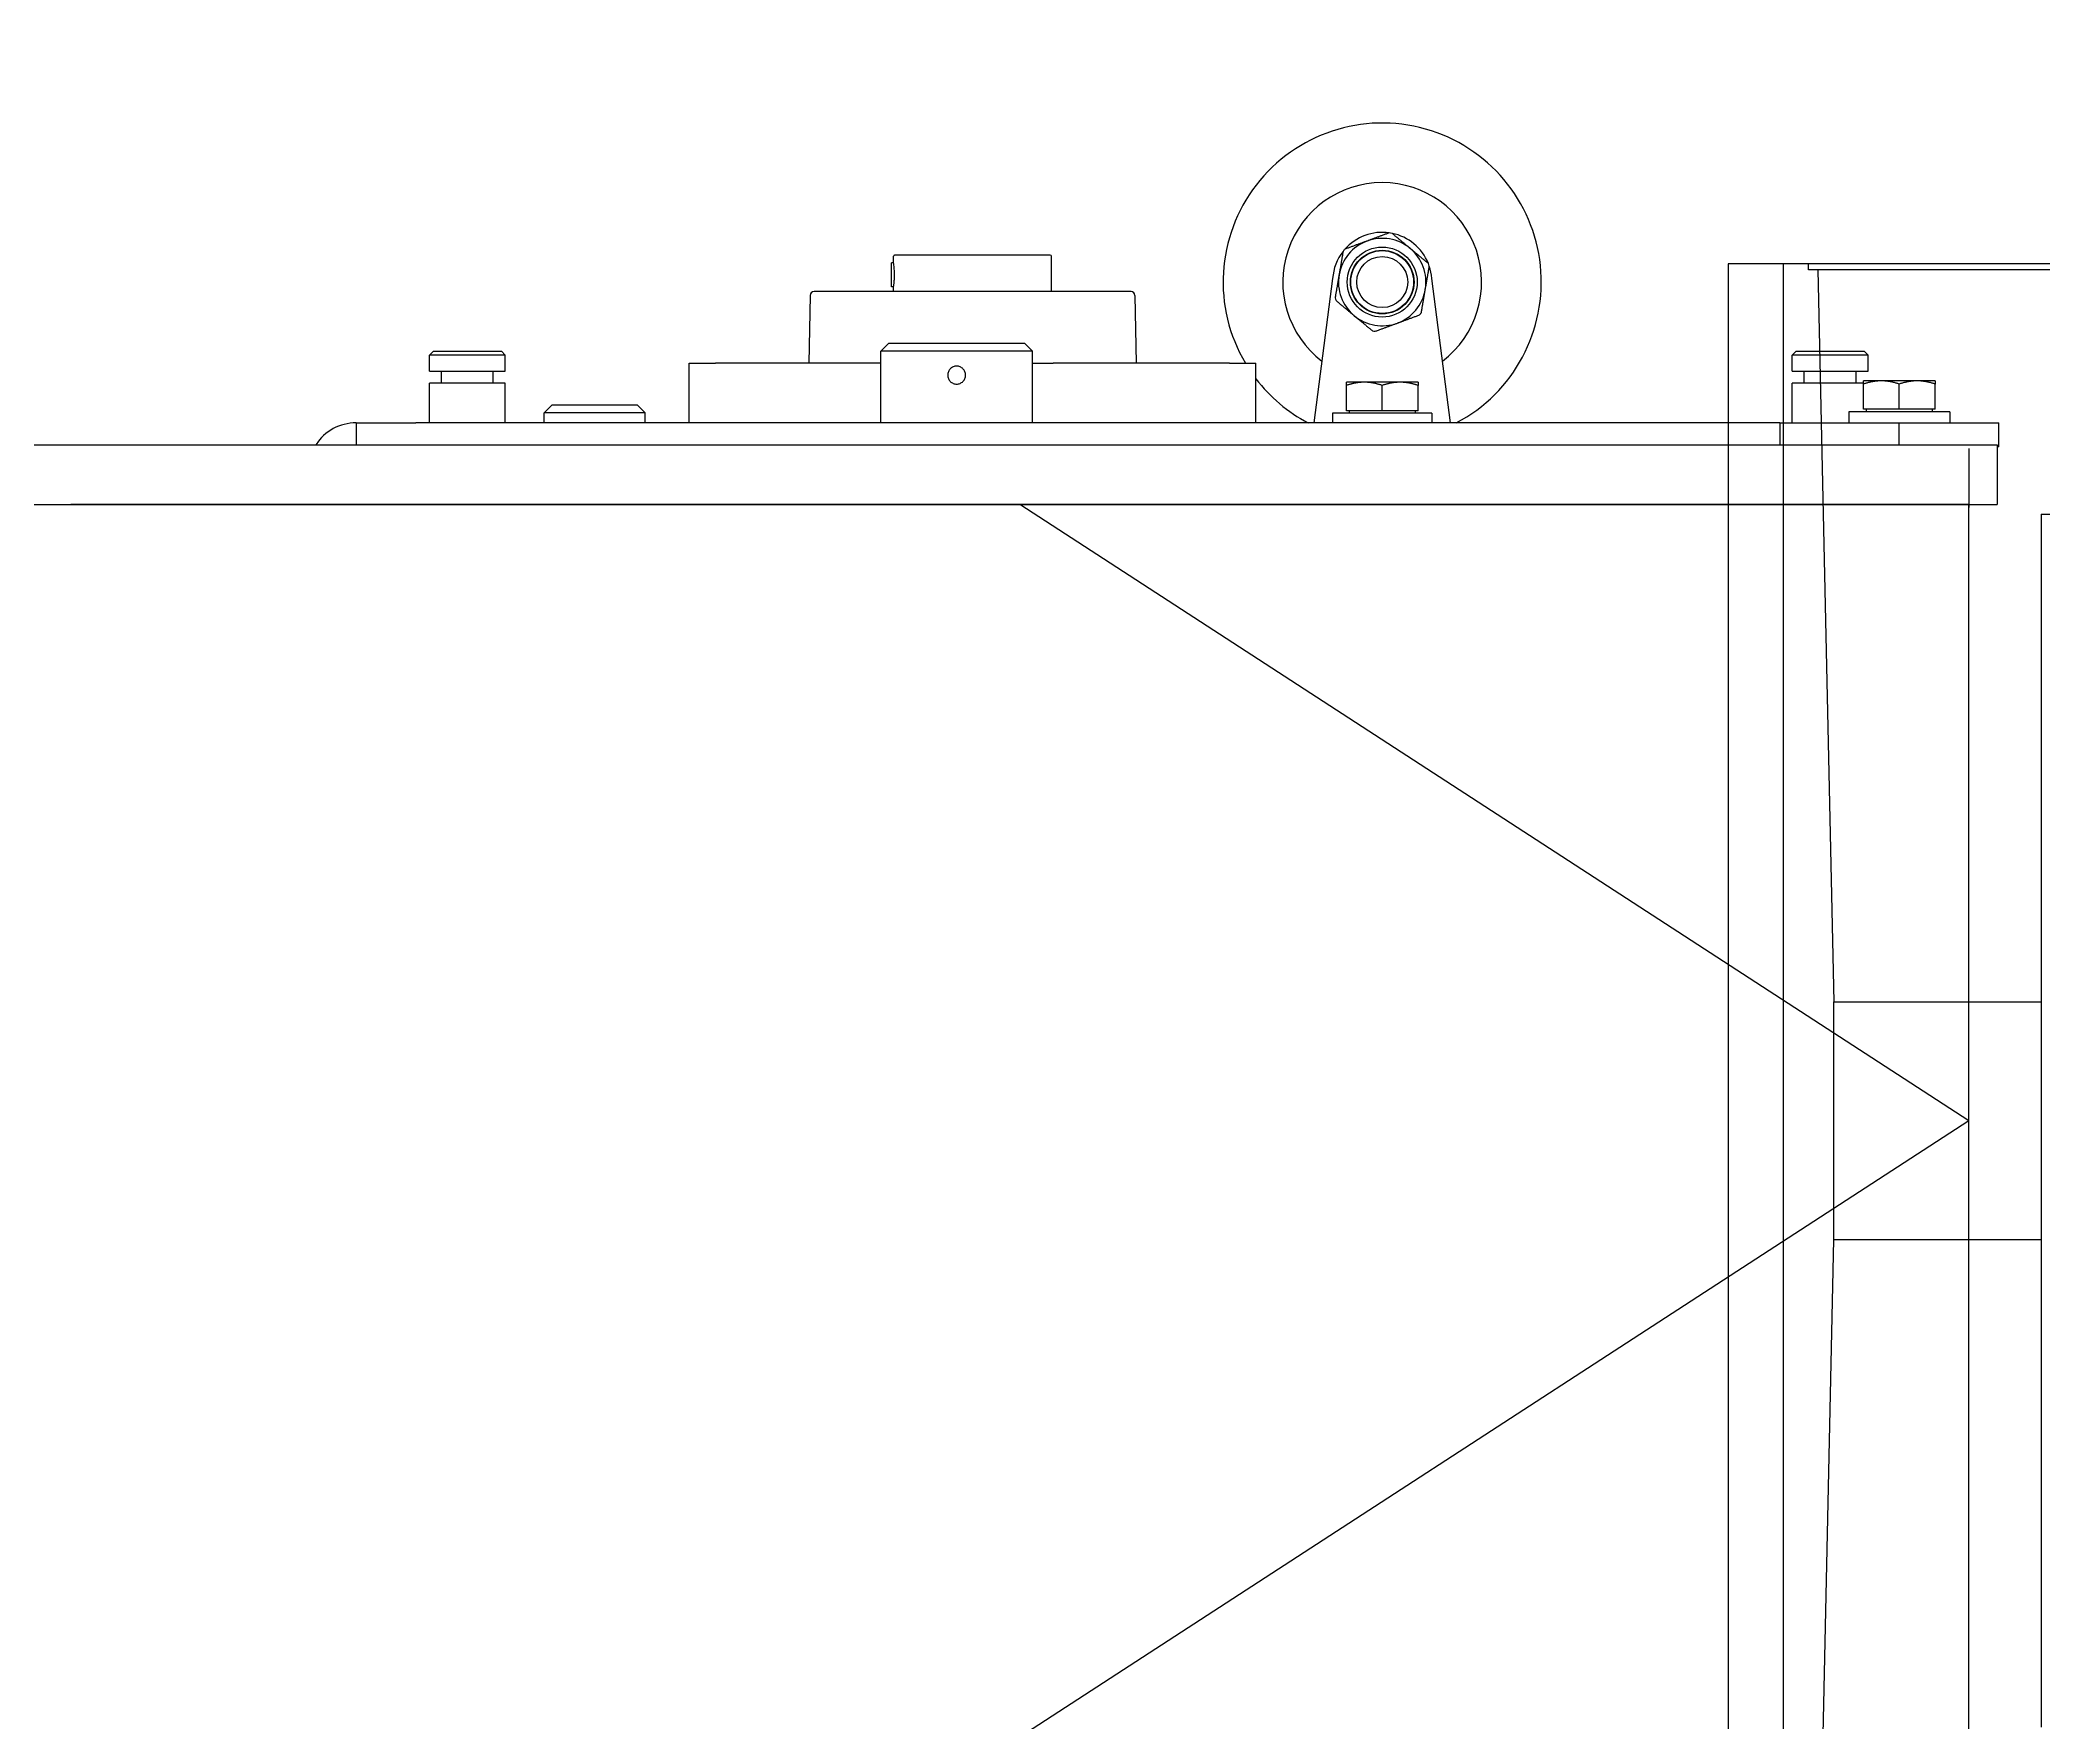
# Model space of a CAD drawing. Header units: inches. Extents: x -955375 to 106222, y -96450 to 64845.
# Drawn here: x 10502 to 11006, y 25409 to 25832 of the extents above; entities that cross this region are included whole.
import ezdxf

# ---------------------------------------------------------------- set-up
doc = ezdxf.new("R2010")
doc.units = ezdxf.units.IN
doc.header["$MEASUREMENT"] = 0
doc.linetypes.add('CONTINUA', pattern=[0])
doc.linetypes.add('SLD-Continua', pattern=[0])
doc.layers.add('ACHUTECH', color=24, linetype='Continuous', lineweight=18)
for name, color, linetype in [('DIBUJO', 2, 'Continuous'), ('SP-EQUIPO_NUEVO', 144, 'SLD-Continua'), ('SP-TRANSPORTADOR_NUEVO', 102, 'SLD-Continua')]:
    doc.layers.add(name, color=color, linetype=linetype)
doc.styles.get("Standard").update_dxf_attribs({"font": 'isocp2.shx'})
doc.dimstyles.new('SUPERPEQUEÑA', dxfattribs={"dimtxt": 0.1, "dimasz": 0.05, "dimexe": 0.1, "dimexo": 0.15, "dimgap": 0.05, "dimtad": 1, "dimzin": 0, "dimdsep": 46, "dimtxsty": 'Standard', "dimblk1": 'CRUZZ', "dimblk2": 'CRUZZ', "dimsah": 1, "dimcen": 0.03, "dimse1": 1, "dimse2": 1, "dimclrd": 109, "dimclre": 4, "dimclrt": 173, "dimadec": 0, "dimazin": 0, "dimtfac": 1, "dimtix": 1, "dimtmove": 1, "dimatfit": 3, "dimldrblk": 'CRUZZ', "dimfxl": 1, "dimtolj": 1, "dimtzin": 0, "dimlwd": -1, "dimarcsym": 0})

# ---------------------------------------------------------------- blocks, each defined once
blk = doc.blocks.new('CRUZ')
at = {"layer": 'DIBUJO', "color": 7, "lineweight": -3}
for p, q in [((-0.2, 0), (0.2, 0)), ((0, 0.2), (0, -0.2))]:
    blk.add_line(p, q, dxfattribs=at)
at = {"layer": 'DIBUJO', "color": 7, "lineweight": -3, "const_width": 0.05}
blk.add_lwpolyline([(0, 0, 1), (0, 0, 1)], format="xyb", close=True, dxfattribs=at)
blk = doc.blocks.new('CRUZZ')
at = {"layer": 'DIBUJO', "color": 3, "xscale": 10, "yscale": 10, "zscale": 10}
blk.add_blockref('CRUZ', (0, 0), dxfattribs=at)
blk = doc.blocks.new('*D185')
at = {"layer": 'ACHUTECH', "color": 7, "ltscale": 500, "transparency": 16777216}
blk.add_line((5118.65, 54499.15), (5118.65, 25409.93), dxfattribs=at)
at = {"layer": 'Defpoints', "color": 0, "linetype": 'CONTINUA', "ltscale": 500, "transparency": 16777216}
for p in [(26169.23, 54499.2), (5118.65, 25409.88), (6592.24, 25409.88)]:
    blk.add_point(p, dxfattribs=at)
at = {"layer": 'ACHUTECH', "color": 7, "linetype": 'CONTINUA', "ltscale": 500, "transparency": 16777216, "xscale": 0.05, "yscale": 0.05, "zscale": 0.05}
for p, rotation in [((5118.65, 54499.2), 90), ((5118.65, 25409.88), 270)]:
    blk.add_blockref('CRUZZ', p, dxfattribs=dict(at, rotation=rotation))
at = {"layer": 'ACHUTECH', "color": 7, "linetype": 'CONTINUA', "lineweight": 13, "ltscale": 500, "transparency": 16777216, "insert": (5118.56, 39954.54), "char_height": 0.15, "attachment_point": 5, "rotation": 90}
blk.add_mtext('\\A1;29089.32', dxfattribs=at)
blk = doc.blocks.new('*D201')
at = {"layer": 'ACHUTECH', "color": 7, "ltscale": 500, "transparency": 16777216}
blk.add_line((4340.12, 59153.03), (4340.12, 15437.33), dxfattribs=at)
at = {"layer": 'Defpoints', "color": 0, "linetype": 'CONTINUA', "ltscale": 500, "transparency": 16777216}
for p in [(21639.15, 59153.08), (4340.12, 15437.28), (6285.39, 15437.28)]:
    blk.add_point(p, dxfattribs=at)
at = {"layer": 'ACHUTECH', "color": 7, "linetype": 'CONTINUA', "ltscale": 500, "transparency": 16777216, "xscale": 0.05, "yscale": 0.05, "zscale": 0.05}
for p, rotation in [((4340.12, 59153.08), 90), ((4340.12, 15437.28), 270)]:
    blk.add_blockref('CRUZZ', p, dxfattribs=dict(at, rotation=rotation))
at = {"layer": 'ACHUTECH', "color": 7, "linetype": 'CONTINUA', "lineweight": 13, "ltscale": 500, "transparency": 16777216, "insert": (4340.02, 37295.18), "char_height": 0.15, "attachment_point": 5, "rotation": 90}
blk.add_mtext('\\A1;43715.81', dxfattribs=at)
blk = doc.blocks.new('tr-55')
for p, q in [((120243.58, 13155.71), (120243.58, 12845.71)), ((120764.06, 12845.71), (120236.47, 12845.71)), ((120236.47, 12830.71), (120236.47, 12845.71)), ((120243.58, 12845.71), (120720.83, 12845.71)), ((120852.36, 12845.71), (120720.83, 12845.71)), ((120236.08, 12831.21), (120236.47, 12831.21)), ((120236.08, 12831.21), (120236.08, 12825.21)), ((120764.06, 12830.71), (120236.47, 12830.71)), ((120261.08, 12830.71), (120261.08, 12825.21)), ((120291.08, 12825.21), (120291.08, 12830.71)), ((120649.08, 12825.21), (120649.08, 12830.71)), ((120720.83, 12830.71), (120659.17, 12830.71)), ((120261.08, 12825.21), (120236.08, 12825.21)), ((120248.38, 12822.41), (120248.38, 12825.21)), ((120291.08, 12825.21), (120261.08, 12825.21)), ((120273.78, 12822.41), (120273.78, 12825.21)), ((120287.97, 12825.21), (120287.97, 12815.21)), ((120291.08, 12825.21), (120634.08, 12825.21)), ((120373.9, 12825.21), (120378.61, 12788.88)), ((120378.58, 12822.76), (120378.58, 12825.21)), ((120378.58, 12822.76), (120403.58, 12822.76)), ((120382.78, 12822.16), (120382.78, 12822.76)), ((120399.38, 12822.16), (120399.38, 12822.76)), ((120403.55, 12788.89), (120408.26, 12825.21)), ((120403.58, 12822.76), (120403.58, 12825.21)), ((120422.83, 12825.21), (120422.83, 12810.21)), ((120479.03, 12825.21), (120479.03, 12807.21)), ((120517.13, 12825.21), (120517.13, 12807.21)), ((120565.33, 12825.21), (120565.33, 12810.21)), ((120576.38, 12825.21), (120576.38, 12822.71)), ((120576.38, 12822.71), (120601.78, 12822.71)), ((120578.38, 12820.71), (120576.38, 12822.71)), ((120599.78, 12820.71), (120601.78, 12822.71)), ((120601.78, 12825.21), (120601.78, 12822.71)), ((120611.56, 12825.21), (120611.56, 12815.21)), ((120630.61, 12825.21), (120630.61, 12815.21)), ((120649.08, 12825.21), (120634.08, 12825.21)), ((120248.38, 12822.41), (120273.78, 12822.41)), ((120252.08, 12821.81), (120252.08, 12815.45)), ((120252.08, 12821.81), (120261.08, 12821.81)), ((120252.78, 12821.81), (120252.78, 12822.41)), ((120261.08, 12821.81), (120261.08, 12815.45)), ((120261.08, 12821.81), (120270.08, 12821.81)), ((120269.38, 12821.81), (120269.38, 12822.41)), ((120270.08, 12821.81), (120270.08, 12815.45)), ((120382.08, 12822.16), (120382.08, 12815.8)), ((120382.08, 12822.16), (120391.08, 12822.16)), ((120391.08, 12822.16), (120391.08, 12815.8)), ((120391.08, 12822.16), (120400.08, 12822.16)), ((120400.08, 12822.16), (120400.08, 12815.8)), ((120599.78, 12820.71), (120578.38, 12820.71)), ((120252.08, 12814.65), (120256.58, 12814.65)), ((120256.58, 12814.65), (120265.58, 12814.65)), ((120265.58, 12814.65), (120270.08, 12814.65)), ((120270.08, 12815.21), (120287.97, 12815.21)), ((120271.95, 12815.21), (120271.95, 12812.21)), ((120284.95, 12815.21), (120284.95, 12812.21)), ((120382.08, 12815), (120386.58, 12815)), ((120386.58, 12815), (120395.58, 12815)), ((120395.58, 12815), (120400.08, 12815)), ((120611.56, 12815.21), (120630.61, 12815.21)), ((120614.58, 12815.21), (120614.58, 12812.21)), ((120627.58, 12815.21), (120627.58, 12812.21)), ((120287.97, 12812.21), (120268.92, 12812.21)), ((120268.92, 12812.21), (120268.92, 12808.21)), ((120268.92, 12808.21), (120287.97, 12808.21)), ((120269.92, 12807.21), (120268.92, 12808.21)), ((120286.97, 12807.21), (120287.97, 12808.21)), ((120287.97, 12812.21), (120287.97, 12808.21)), ((120429.47, 12810.21), (120422.83, 12810.21)), ((120429.47, 12810.21), (120473.78, 12810.21)), ((120453.24, 12793.19), (120452.94, 12810.21)), ((120479.03, 12810.21), (120473.78, 12810.21)), ((120517.13, 12810.21), (120558.69, 12810.21)), ((120534.92, 12793.19), (120535.22, 12810.21)), ((120565.33, 12810.21), (120558.69, 12810.21)), ((120630.61, 12812.21), (120611.56, 12812.21)), ((120611.56, 12812.21), (120611.56, 12808.21)), ((120611.56, 12808.21), (120630.61, 12808.21)), ((120612.56, 12807.21), (120611.56, 12808.21)), ((120629.61, 12807.21), (120630.61, 12808.21)), ((120630.61, 12812.21), (120630.61, 12808.21)), ((120286.97, 12807.21), (120269.92, 12807.21)), ((120479.03, 12807.21), (120517.13, 12807.21)), ((120481.03, 12805.21), (120479.03, 12807.21)), ((120515.13, 12805.21), (120481.03, 12805.21)), ((120515.13, 12805.21), (120517.13, 12807.21)), ((120629.61, 12807.21), (120612.56, 12807.21)), ((120454.24, 12792.21), (120533.92, 12792.21)), ((120474.23, 12792.21), (120474.23, 12783.31)), ((120513.93, 12792.21), (120513.93, 12791.01)), ((120513.93, 12791.01), (120514.42, 12791.01)), ((120514.42, 12791.01), (120514.42, 12785.01)), ((120474.53, 12783.01), (120513.63, 12783.01)), ((120513.93, 12785.01), (120513.93, 12783.31)), ((120513.93, 12785.01), (120514.42, 12785.01))]:
    blk.add_line(p, q)
at = {"ltscale": 500}
for points in [[(120243.58, 13000.71), (120482.2, 13155.71)], [(120243.58, 13000.71), (120482.2, 12845.71)], [(120243.58, 12831.68), (120243.58, 12846.46)]]:
    blk.add_lwpolyline(points, dxfattribs=at)
for radius in [8.8, 8, 7.9, 6.4]:
    blk.add_circle((120391.08, 12789.81), radius)
for centre, radius, start, end in [((120649.08, 12837.21), 12, 270, 327.2028), ((120391.08, 12789.81), 40, 117.7485, 30.6638), ((120391.08, 12839.81), 19.05, 243.5101, 244.1704), ((120391.08, 12839.81), 19.05, 295.8296, 296.4899), ((120391.08, 12789.81), 40, 37.4627, 62.2515), ((120391.08, 12789.81), 25, 127.3405, 52.6602), ((120391.08, 12789.81), 11, 110.2613, 170.2613), ((120391.08, 12789.81), 12.5, 138.6189, 141.9036), ((120391.08, 12789.81), 11, 50.2613, 110.2613), ((120391.08, 12789.81), 12.5, 78.6189, 81.9036), ((120391.08, 12789.81), 11, 350.2613, 50.2613), ((120391.08, 12789.81), 12.5, 18.6189, 21.9036), ((120454.24, 12793.21), 1, 181, 270), ((120533.92, 12793.21), 1, 270, 359), ((120391.08, 12789.81), 12.5, 184.2291, 198.6189), ((120391.08, 12789.81), 11, 170.2613, 230.2613), ((120391.08, 12789.81), 11, 290.2613, 350.2613), ((120391.08, 12789.81), 12.5, 321.9036, 355.7926), ((120391.08, 12789.81), 12.5, 198.6189, 201.9036), ((120391.08, 12789.81), 12.5, 201.9036, 258.6189), ((120474.53, 12783.31), 0.3, 180, 270), ((120513.63, 12783.31), 0.3, 270, 0), ((120391.08, 12789.81), 11, 230.2613, 290.2613), ((120391.08, 12789.81), 12.5, 258.6189, 261.9036), ((120391.08, 12789.81), 12.5, 261.9036, 318.6189), ((120391.08, 12789.81), 12.5, 318.6189, 321.9036)]:
    blk.add_arc(centre, radius, start, end)
for points, weights in [([(120252.08, 12814.65), (120252.08, 12814.65), (120252.08, 12815.45)], [1, 1.0379548493, 1]), ([(120252.08, 12815.45), (120254.49, 12814.65), (120256.58, 12814.65)], [1, 1.0379548493, 1]), ([(120256.58, 12814.65), (120258.67, 12814.65), (120261.08, 12815.45)], [1, 1.0379548493, 1]), ([(120261.08, 12815.45), (120263.49, 12814.65), (120265.58, 12814.65)], [1, 1.0379548493, 1]), ([(120265.58, 12814.65), (120267.67, 12814.65), (120270.08, 12815.45)], [1, 1.0379548493, 1]), ([(120270.08, 12815.45), (120270.08, 12814.65), (120270.08, 12814.65)], [1, 1.0379548493, 1]), ([(120382.08, 12815), (120382.08, 12815), (120382.08, 12815.8)], [1, 1.0379548493, 1]), ([(120382.08, 12815.8), (120384.49, 12815), (120386.58, 12815)], [1, 1.0379548493, 1]), ([(120386.58, 12815), (120388.67, 12815), (120391.08, 12815.8)], [1, 1.0379548493, 1]), ([(120391.08, 12815.8), (120393.49, 12815), (120395.58, 12815)], [1, 1.0379548493, 1]), ([(120395.58, 12815), (120397.67, 12815), (120400.08, 12815.8)], [1, 1.0379548493, 1]), ([(120400.08, 12815.8), (120400.08, 12815), (120400.08, 12815)], [1, 1.0379548493, 1]), ([(120381.24, 12797.52), (120380.71, 12794.41), (120380.24, 12791.67)], [1, 1.03352881826, 1]), ([(120387.27, 12800.13), (120384.66, 12799.16), (120381.7, 12798.07)], [1, 1.03352881826, 1]), ([(120392.84, 12802.18), (120389.88, 12801.09), (120387.27, 12800.13)], [1, 1.03352881826, 1]), ([(120398.11, 12798.27), (120395.98, 12800.04), (120393.55, 12802.06)], [1, 1.03352881826, 1]), ([(120402.68, 12794.47), (120400.25, 12796.49), (120398.11, 12798.27)], [1, 1.03352881826, 1]), ([(120401.92, 12787.95), (120402.39, 12790.68), (120402.93, 12793.8)], [1, 1.03352881826, 1]), ([(120380.24, 12791.67), (120379.77, 12788.93), (120379.23, 12785.82)], [1, 1.03352881826, 1]), ([(120400.92, 12782.09), (120401.45, 12785.21), (120401.92, 12787.95)], [1, 1.03352881826, 1]), ([(120379.48, 12785.14), (120381.91, 12783.12), (120384.05, 12781.35)], [1, 1.03352881826, 1]), ([(120384.05, 12781.35), (120386.18, 12779.57), (120388.61, 12777.55)], [1, 1.03352881826, 1]), ([(120389.32, 12777.43), (120392.28, 12778.52), (120394.89, 12779.49)], [1, 1.03352881826, 1]), ([(120394.89, 12779.49), (120397.5, 12780.45), (120400.46, 12781.54)], [1, 1.03352881826, 1])]:
    blk.add_rational_spline(points, weights, degree=2)
for points, knots in [([(120495.83, 12813.21), (120495.83, 12813.49), (120495.89, 12813.79), (120496.12, 12814.35), (120496.29, 12814.6), (120496.69, 12815), (120496.94, 12815.17), (120497.5, 12815.4), (120497.8, 12815.46), (120498.36, 12815.46), (120498.66, 12815.4), (120499.22, 12815.17), (120499.47, 12815), (120499.87, 12814.6), (120500.04, 12814.35), (120500.27, 12813.79), (120500.33, 12813.49), (120500.33, 12812.92), (120500.27, 12812.62), (120500.04, 12812.07), (120499.87, 12811.82), (120499.47, 12811.42), (120499.22, 12811.24), (120498.66, 12811.01), (120498.36, 12810.96), (120497.8, 12810.96), (120497.5, 12811.01), (120496.94, 12811.24), (120496.69, 12811.42), (120496.29, 12811.82), (120496.12, 12812.07), (120495.89, 12812.62), (120495.83, 12812.92), (120495.83, 12813.21)], [0, 0, 0, 0, 0.08484, 0.08484, 0.16968, 0.16968, 0.254519, 0.254519, 0.339358, 0.339358, 0.424198, 0.424198, 0.509037, 0.509037, 0.593877, 0.593877, 0.678717, 0.678717, 0.763556, 0.763556, 0.848396, 0.848396, 0.933236, 0.933236, 1.018075, 1.018075, 1.102914, 1.102914, 1.187753, 1.187753, 1.272593, 1.272593, 1.357433, 1.357433, 1.357433, 1.357433]), ([(120513.93, 12791.01), (120513.93, 12790.98), (120513.92, 12790.93), (120513.88, 12790.62), (120513.84, 12790.39), (120513.79, 12789.86), (120513.76, 12789.52), (120513.71, 12788.79), (120513.7, 12788.38), (120513.7, 12788.01)], [1.3583102, 1.3583102, 1.3583102, 1.3583102, 1.4715017, 1.4715017, 1.5846932, 1.5846932, 1.6978867, 1.6978867, 1.8110803, 1.8110803, 1.8110803, 1.8110803]), ([(120513.7, 12788.01), (120513.7, 12787.63), (120513.71, 12787.23), (120513.76, 12786.49), (120513.79, 12786.15), (120513.84, 12785.62), (120513.88, 12785.39), (120513.92, 12785.08), (120513.93, 12785.04), (120513.93, 12785.01)], [0, 0, 0, 0, 0.1131935, 0.1131935, 0.2263871, 0.2263871, 0.3395786, 0.3395786, 0.4527701, 0.4527701, 0.4527701, 0.4527701])]:
    blk.add_open_spline(points, degree=3, knots=knots)
blk = doc.blocks.new('check W y acelerador')
at = {"layer": 'SP-EQUIPO_NUEVO'}
for p, q in [((107586.79, 28750.27), (107711.66, 28750.27)), ((107586.79, 28748.77), (107711.66, 28748.77)), ((107709.3, 28748.77), (107705.29, 28564.64)), ((107711.66, 28750.27), (107718.02, 28750.27)), ((107711.66, 28748.77), (107711.66, 28750.27)), ((107718.02, 28750.27), (107718.02, 28319.27)), ((107718.02, 28750.27), (107731.91, 28750.27)), ((107731.91, 28750.27), (107731.91, 28319.27)), ((107653.19, 28687.27), (107638.79, 28687.27)), ((107653.19, 28687.27), (107653.19, 28382.27)), ((107705.29, 28564.64), (107653.19, 28564.64)), ((107705.29, 28504.9), (107705.29, 28564.64)), ((107705.29, 28504.9), (107653.19, 28504.9)), ((107709.3, 28320.77), (107705.29, 28504.9))]:
    blk.add_line(p, q, dxfattribs=at)

msp = doc.modelspace()

# ---------------------------------------------------------------- block references
at = {"lineweight": 0, "xscale": -1}
msp.add_blockref('check W y acelerador', (118658.591, -2974.143), dxfattribs=at)
at = {"layer": 'SP-TRANSPORTADOR_NUEVO', "rotation": 180}
msp.add_blockref('tr-55', (131230.802, 38561.332), dxfattribs=at)

# ---------------------------------------------------------------- dimensions: what is measured, and where the dimension line sits
at = {"layer": 'ACHUTECH', "color": 7, "linetype": 'CONTINUA', "lineweight": 13, "ltscale": 500}
for base, p1, p2, picture, middle in [((4340.116, 15437.278), (21639.15, 59153.085), (6285.39, 15437.278), '*D201', (4340.021, 37295.181)), ((5118.653, 25409.883), (26169.229, 54499.203), (6592.24, 25409.883), '*D185', (5118.558, 39954.543))]:
    dim = msp.add_linear_dim(base=base, p1=p1, p2=p2, angle=90, dimstyle='SUPERPEQUEÑA', override={"dimtxt": 0.15, "dimgap": 0.02, "dimclrd": 7, "dimclrt": 7, "dimfxl": 0.2}, dxfattribs=at)
    dim.commit()
    dim.dimension.update_dxf_attribs({"geometry": picture, "text_midpoint": middle})

doc.saveas('drawing.dxf')
